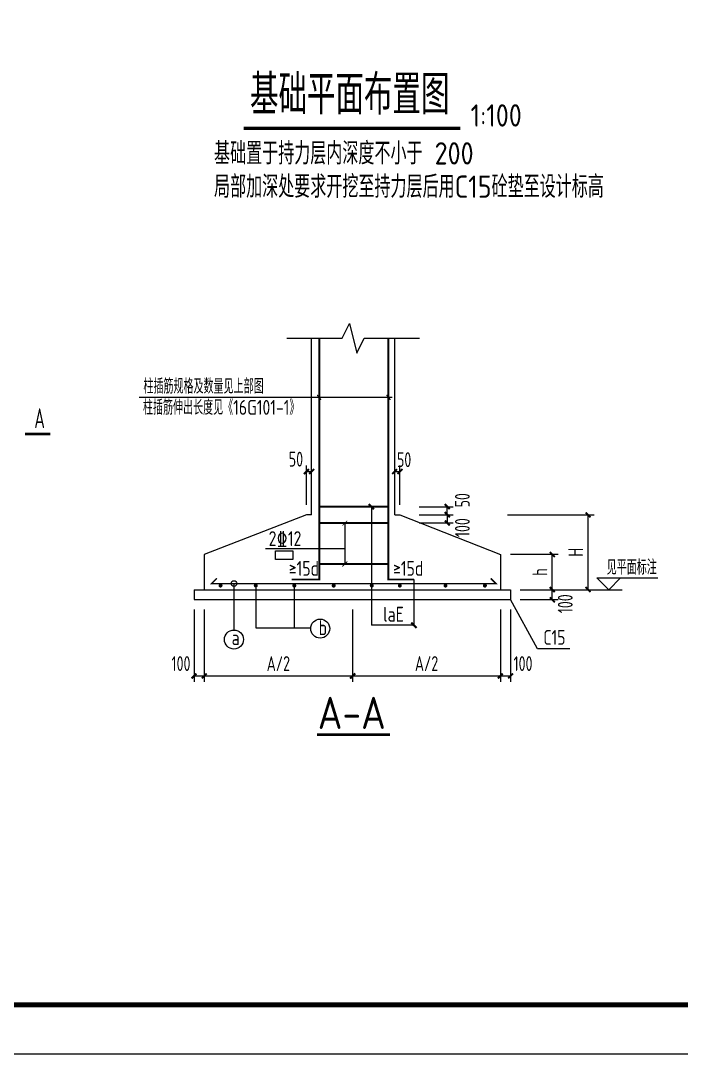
# Model space of a CAD drawing. Extents: x -25044 to 4269, y -48463 to -12228.
# Drawn here: x -13417.4 to -13283.9, y -24537.6 to -24328.8 of the extents above; entities that cross this region are included whole.
import ezdxf

# ---------------------------------------------------------------- set-up
doc = ezdxf.new("R2010")
doc.units = 0
doc.header["$LTSCALE"] = 2000
doc.header["$MEASUREMENT"] = 0
doc.layers.get('0').update_dxf_attribs({"linetype": 'CONTINUOUS'})
doc.layers.get('DEFPOINTS').update_dxf_attribs({"linetype": 'CONTINUOUS'})
for name, color, linetype in [('dim', 7, 'CONTINUOUS'), ('LAYER1', 94, 'CONTINUOUS'), ('NUM', 7, 'CONTINUOUS'), ('PUB_DIM', 3, 'CONTINUOUS'), ('PUB_TEXT', 7, 'CONTINUOUS'), ('REIN', 1, 'CONTINUOUS'), ('TEXT', 7, 'CONTINUOUS'), ('THIN', 7, 'CONTINUOUS'), ('尺寸标注', 7, 'CONTINUOUS'), ('文字', 11, 'CONTINUOUS'), ('标注尺寸', 253, 'CONTINUOUS'), ('独立基础', 2, 'CONTINUOUS'), ('钢筋线', 1, 'CONTINUOUS')]:
    doc.layers.add(name, color=color, linetype=linetype)
doc.styles.add('GBHZ', font='gbenor.shx', dxfattribs={"width": 0.8, "bigfont": 'gbcbig.shx'})
doc.dimstyles.new('Y100', dxfattribs={"dimscale": 0, "dimtxt": 3, "dimasz": 0.01, "dimexe": 1.2, "dimexo": 2, "dimgap": 1, "dimtad": 1, "dimdec": 0, "dimlfac": 100, "dimzin": 0, "dimdsep": 46, "dimtxsty": 'GBHZ', "dimblk": 'DX', "dimcen": 0.09, "dimdle": 1, "dimclrd": 7, "dimclre": 7, "dimclrt": 7, "dimadec": 0, "dimazin": 0, "dimtfac": 1, "dimtdec": 0, "dimtix": 1, "dimtmove": 2, "dimatfit": 3, "dimldrblk": 'DX', "dimfxl": 0, "dimtolj": 1, "dimtzin": 0, "dimarcsym": 0})

# ---------------------------------------------------------------- blocks, each defined once
blk = doc.blocks.new('DX')
at = {"color": 0, "linetype": 'ByBlock', "const_width": 40}
blk.add_lwpolyline([(-54, -51), (46, 49)], dxfattribs=at)
blk = doc.blocks.new('*D38')
at = {"layer": 'DEFPOINTS', "color": 0, "ltscale": 0.1, "transparency": 16777216}
for p in [(-13320.44, -24445.71), (-13318.44, -24445.71), (-13318.44, -24461.13)]:
    blk.add_point(p, dxfattribs=at)
at = {"layer": 'dim', "color": 7, "lineweight": -2, "ltscale": 0.1, "transparency": 16777216}
for p, q in [((-13320.44, -24447.71), (-13320.44, -24462.33)), ((-13318.44, -24447.71), (-13318.44, -24462.33)), ((-13320.45, -24461.13), (-13320.46, -24461.13)), ((-13320.44, -24461.13), (-13318.44, -24461.13)), ((-13318.43, -24461.13), (-13318.42, -24461.13))]:
    blk.add_line(p, q, dxfattribs=at)
at = {"layer": 'dim', "color": 7, "lineweight": -2, "ltscale": 0.1, "transparency": 16777216, "xscale": 0.01, "yscale": 0.01, "zscale": 0.01}
blk.add_blockref('DX', (-13320.44, -24461.13), dxfattribs=at)
at = {"layer": 'dim', "color": 7, "lineweight": -2, "ltscale": 0.1, "transparency": 16777216, "xscale": 0.01, "yscale": 0.01, "zscale": 0.01, "rotation": 180}
blk.add_blockref('DX', (-13318.44, -24461.13), dxfattribs=at)
at = {"layer": 'dim', "color": 7, "ltscale": 0.1, "transparency": 16777216, "insert": (-13315.89, -24458.63), "char_height": 3, "attachment_point": 5, "style": 'GBHZ'}
blk.add_mtext('\\A1;100', dxfattribs=at)
blk = doc.blocks.new('*D39')
at = {"layer": 'DEFPOINTS', "color": 0, "ltscale": 0.1, "transparency": 16777216}
for p in [(-13382.32, -24445.71), (-13380.32, -24445.71), (-13380.32, -24461.13)]:
    blk.add_point(p, dxfattribs=at)
at = {"layer": 'dim', "color": 7, "lineweight": -2, "ltscale": 0.1, "transparency": 16777216}
for p, q in [((-13382.32, -24447.71), (-13382.32, -24462.33)), ((-13380.32, -24447.71), (-13380.32, -24462.33)), ((-13382.33, -24461.13), (-13382.34, -24461.13)), ((-13382.32, -24461.13), (-13380.32, -24461.13)), ((-13380.31, -24461.13), (-13380.3, -24461.13))]:
    blk.add_line(p, q, dxfattribs=at)
at = {"layer": 'dim', "color": 7, "lineweight": -2, "ltscale": 0.1, "transparency": 16777216, "xscale": 0.01, "yscale": 0.01, "zscale": 0.01}
blk.add_blockref('DX', (-13382.32, -24461.13), dxfattribs=at)
at = {"layer": 'dim', "color": 7, "lineweight": -2, "ltscale": 0.1, "transparency": 16777216, "xscale": 0.01, "yscale": 0.01, "zscale": 0.01, "rotation": 180}
blk.add_blockref('DX', (-13380.32, -24461.13), dxfattribs=at)
at = {"layer": 'dim', "color": 7, "ltscale": 0.1, "transparency": 16777216, "insert": (-13384.98, -24458.63), "char_height": 3, "attachment_point": 5, "style": 'GBHZ'}
blk.add_mtext('\\A1;100', dxfattribs=at)
blk = doc.blocks.new('*D40')
at = {"layer": 'DEFPOINTS', "color": 0, "ltscale": 0.1, "transparency": 16777216}
for p in [(-13380.32, -24445.71), (-13350.31, -24445.71), (-13350.31, -24461.13)]:
    blk.add_point(p, dxfattribs=at)
at = {"layer": 'dim', "color": 7, "lineweight": -2, "ltscale": 0.1, "transparency": 16777216}
for p, q in [((-13380.32, -24447.71), (-13380.32, -24462.33)), ((-13350.31, -24447.71), (-13350.31, -24462.33)), ((-13380.31, -24461.13), (-13350.32, -24461.13))]:
    blk.add_line(p, q, dxfattribs=at)
at = {"layer": 'dim', "color": 7, "lineweight": -2, "ltscale": 0.1, "transparency": 16777216, "xscale": 0.01, "yscale": 0.01, "zscale": 0.01, "rotation": 180}
blk.add_blockref('DX', (-13380.32, -24461.13), dxfattribs=at)
at = {"layer": 'dim', "color": 7, "lineweight": -2, "ltscale": 0.1, "transparency": 16777216, "xscale": 0.01, "yscale": 0.01, "zscale": 0.01}
blk.add_blockref('DX', (-13350.31, -24461.13), dxfattribs=at)
at = {"layer": 'dim', "color": 7, "ltscale": 0.1, "transparency": 16777216, "insert": (-13365.31, -24458.63), "char_height": 3, "attachment_point": 5, "style": 'GBHZ'}
blk.add_mtext('\\A1;A/2', dxfattribs=at)
blk = doc.blocks.new('*D41')
at = {"layer": 'DEFPOINTS', "color": 0, "ltscale": 0.1, "transparency": 16777216}
for p in [(-13350.31, -24445.71), (-13320.44, -24445.71), (-13320.44, -24461.13)]:
    blk.add_point(p, dxfattribs=at)
at = {"layer": 'dim', "color": 7, "lineweight": -2, "ltscale": 0.1, "transparency": 16777216}
for p, q in [((-13350.31, -24447.71), (-13350.31, -24462.33)), ((-13320.44, -24447.71), (-13320.44, -24462.33)), ((-13350.3, -24461.13), (-13320.45, -24461.13))]:
    blk.add_line(p, q, dxfattribs=at)
at = {"layer": 'dim', "color": 7, "lineweight": -2, "ltscale": 0.1, "transparency": 16777216, "xscale": 0.01, "yscale": 0.01, "zscale": 0.01, "rotation": 180}
blk.add_blockref('DX', (-13350.31, -24461.13), dxfattribs=at)
at = {"layer": 'dim', "color": 7, "lineweight": -2, "ltscale": 0.1, "transparency": 16777216, "xscale": 0.01, "yscale": 0.01, "zscale": 0.01}
blk.add_blockref('DX', (-13320.44, -24461.13), dxfattribs=at)
at = {"layer": 'dim', "color": 7, "ltscale": 0.1, "transparency": 16777216, "insert": (-13335.37, -24458.63), "char_height": 3, "attachment_point": 5, "style": 'GBHZ'}
blk.add_mtext('\\A1;A/2', dxfattribs=at)
blk = doc.blocks.new('*D42')
at = {"layer": 'DEFPOINTS', "color": 0, "ltscale": 0.1, "transparency": 16777216}
for p in [(-13321.02, -24428.56), (-13302.75, -24428.56), (-13318.44, -24443.71)]:
    blk.add_point(p, dxfattribs=at)
at = {"layer": 'dim', "color": 7, "lineweight": -2, "ltscale": 0.1, "transparency": 16777216}
for p, q in [((-13319.02, -24428.56), (-13301.55, -24428.56)), ((-13302.75, -24443.7), (-13302.75, -24428.57)), ((-13316.44, -24443.71), (-13301.55, -24443.71))]:
    blk.add_line(p, q, dxfattribs=at)
at = {"layer": 'dim', "color": 7, "lineweight": -2, "ltscale": 0.1, "transparency": 16777216, "xscale": 0.01, "yscale": 0.01, "zscale": 0.01}
for p, rotation in [((-13302.75, -24428.56), 90), ((-13302.75, -24443.71), 270)]:
    blk.add_blockref('DX', p, dxfattribs=dict(at, rotation=rotation))
at = {"layer": 'dim', "color": 7, "ltscale": 0.1, "transparency": 16777216, "insert": (-13305.25, -24436.14), "char_height": 3, "attachment_point": 5, "rotation": 90, "style": 'GBHZ'}
blk.add_mtext('\\A1;H', dxfattribs=at)
blk = doc.blocks.new('*D43')
at = {"layer": 'DEFPOINTS', "color": 0, "ltscale": 0.1, "transparency": 16777216}
for p in [(-13318.44, -24443.71), (-13309.98, -24443.71), (-13318.44, -24445.71)]:
    blk.add_point(p, dxfattribs=at)
at = {"layer": 'dim', "color": 7, "lineweight": -2, "ltscale": 0.1, "transparency": 16777216}
for p, q in [((-13316.44, -24443.71), (-13308.78, -24443.71)), ((-13309.98, -24443.7), (-13309.98, -24443.69)), ((-13309.98, -24445.71), (-13309.98, -24443.71)), ((-13316.44, -24445.71), (-13308.78, -24445.71)), ((-13309.98, -24445.72), (-13309.98, -24445.73))]:
    blk.add_line(p, q, dxfattribs=at)
at = {"layer": 'dim', "color": 7, "lineweight": -2, "ltscale": 0.1, "transparency": 16777216, "xscale": 0.01, "yscale": 0.01, "zscale": 0.01}
for p, rotation in [((-13309.98, -24443.71), 270), ((-13309.98, -24445.71), 90)]:
    blk.add_blockref('DX', p, dxfattribs=dict(at, rotation=rotation))
at = {"layer": 'dim', "color": 7, "ltscale": 0.1, "transparency": 16777216, "insert": (-13307.36, -24446.55), "char_height": 3, "attachment_point": 5, "rotation": 90, "style": 'GBHZ'}
blk.add_mtext('\\A1;100', dxfattribs=at)
blk = doc.blocks.new('*D44')
at = {"layer": 'DEFPOINTS', "color": 0, "ltscale": 0.1, "transparency": 16777216}
for p in [(-13320.44, -24436.56), (-13309.98, -24436.56), (-13318.44, -24443.71)]:
    blk.add_point(p, dxfattribs=at)
at = {"layer": 'dim', "color": 7, "lineweight": -2, "ltscale": 0.1, "transparency": 16777216}
for p, q in [((-13318.44, -24436.56), (-13308.78, -24436.56)), ((-13309.98, -24443.7), (-13309.98, -24436.57)), ((-13316.44, -24443.71), (-13308.78, -24443.71))]:
    blk.add_line(p, q, dxfattribs=at)
at = {"layer": 'dim', "color": 7, "lineweight": -2, "ltscale": 0.1, "transparency": 16777216, "xscale": 0.01, "yscale": 0.01, "zscale": 0.01}
for p, rotation in [((-13309.98, -24436.56), 90), ((-13309.98, -24443.71), 270)]:
    blk.add_blockref('DX', p, dxfattribs=dict(at, rotation=rotation))
at = {"layer": 'dim', "color": 7, "ltscale": 0.1, "transparency": 16777216, "insert": (-13312.48, -24440.14), "char_height": 3, "attachment_point": 5, "rotation": 90, "style": 'GBHZ'}
blk.add_mtext('\\A1;h', dxfattribs=at)
blk = doc.blocks.new('*D45')
at = {"layer": 'DEFPOINTS', "color": 0, "ltscale": 0.1, "transparency": 16777216}
for p in [(-13358.61, -24419.84), (-13359.61, -24428.56), (-13358.61, -24428.56)]:
    blk.add_point(p, dxfattribs=at)
at = {"layer": 'dim', "color": 7, "lineweight": -2, "ltscale": 0.1, "transparency": 16777216}
for p, q in [((-13359.61, -24426.56), (-13359.61, -24418.64)), ((-13358.61, -24426.56), (-13358.61, -24418.64)), ((-13359.62, -24419.84), (-13359.63, -24419.84)), ((-13359.61, -24419.84), (-13358.61, -24419.84)), ((-13358.6, -24419.84), (-13358.59, -24419.84))]:
    blk.add_line(p, q, dxfattribs=at)
at = {"layer": 'dim', "color": 7, "lineweight": -2, "ltscale": 0.1, "transparency": 16777216, "xscale": 0.01, "yscale": 0.01, "zscale": 0.01}
blk.add_blockref('DX', (-13359.61, -24419.84), dxfattribs=at)
at = {"layer": 'dim', "color": 7, "lineweight": -2, "ltscale": 0.1, "transparency": 16777216, "xscale": 0.01, "yscale": 0.01, "zscale": 0.01, "rotation": 180}
blk.add_blockref('DX', (-13358.61, -24419.84), dxfattribs=at)
at = {"layer": 'dim', "color": 7, "ltscale": 0.1, "transparency": 16777216, "insert": (-13361.76, -24417.34), "char_height": 3, "attachment_point": 5, "style": 'GBHZ'}
blk.add_mtext('\\A1;50', dxfattribs=at)
blk = doc.blocks.new('*D46')
at = {"layer": 'DEFPOINTS', "color": 0, "ltscale": 0.1, "transparency": 16777216}
for p in [(-13340.79, -24419.84), (-13341.79, -24428.56), (-13340.79, -24428.56)]:
    blk.add_point(p, dxfattribs=at)
at = {"layer": 'dim', "color": 7, "lineweight": -2, "ltscale": 0.1, "transparency": 16777216}
for p, q in [((-13341.79, -24426.56), (-13341.79, -24418.64)), ((-13340.79, -24426.56), (-13340.79, -24418.64)), ((-13341.8, -24419.84), (-13341.81, -24419.84)), ((-13341.79, -24419.84), (-13340.79, -24419.84)), ((-13340.78, -24419.84), (-13340.77, -24419.84))]:
    blk.add_line(p, q, dxfattribs=at)
at = {"layer": 'dim', "color": 7, "lineweight": -2, "ltscale": 0.1, "transparency": 16777216, "xscale": 0.01, "yscale": 0.01, "zscale": 0.01}
blk.add_blockref('DX', (-13341.79, -24419.84), dxfattribs=at)
at = {"layer": 'dim', "color": 7, "lineweight": -2, "ltscale": 0.1, "transparency": 16777216, "xscale": 0.01, "yscale": 0.01, "zscale": 0.01, "rotation": 180}
blk.add_blockref('DX', (-13340.79, -24419.84), dxfattribs=at)
at = {"layer": 'dim', "color": 7, "ltscale": 0.1, "transparency": 16777216, "insert": (-13339.91, -24417.44), "char_height": 3, "attachment_point": 5, "style": 'GBHZ'}
blk.add_mtext('\\A1;50', dxfattribs=at)
blk = doc.blocks.new('*D47')
at = {"layer": 'DEFPOINTS', "color": 0, "ltscale": 0.1, "transparency": 16777216}
for p in [(-13338.88, -24428.56), (-13338.88, -24430.19), (-13331.19, -24430.19)]:
    blk.add_point(p, dxfattribs=at)
at = {"layer": 'dim', "color": 7, "lineweight": -2, "ltscale": 0.1, "transparency": 16777216}
for p, q in [((-13336.88, -24428.56), (-13329.99, -24428.56)), ((-13331.19, -24428.55), (-13331.19, -24428.54)), ((-13331.19, -24428.56), (-13331.19, -24430.19)), ((-13336.88, -24430.19), (-13329.99, -24430.19)), ((-13331.19, -24430.2), (-13331.19, -24430.21))]:
    blk.add_line(p, q, dxfattribs=at)
at = {"layer": 'dim', "color": 7, "lineweight": -2, "ltscale": 0.1, "transparency": 16777216, "xscale": 0.01, "yscale": 0.01, "zscale": 0.01}
for p, rotation in [((-13331.19, -24428.56), 270), ((-13331.19, -24430.19), 90)]:
    blk.add_blockref('DX', p, dxfattribs=dict(at, rotation=rotation))
at = {"layer": 'dim', "color": 7, "ltscale": 0.1, "transparency": 16777216, "insert": (-13328.14, -24431.17), "char_height": 3, "attachment_point": 5, "rotation": 90, "style": 'GBHZ'}
blk.add_mtext('\\A1;100', dxfattribs=at)
blk = doc.blocks.new('_ARCHTICK')
at = {"color": 0, "linetype": 'ByBlock', "ltscale": 0.1, "const_width": 0.15}
blk.add_lwpolyline([(-0.5, -0.5), (0.5, 0.5)], dxfattribs=at)
blk = doc.blocks.new('JT')
at = {"color": 3}
blk.add_line((-20, 0), (20, 0), dxfattribs=at)
at = {"color": 3, "const_width": 40}
blk.add_lwpolyline([(-53, -53), (53, 53)], dxfattribs=at)
blk = doc.blocks.new('*D48')
at = {"layer": 'DEFPOINTS', "color": 0, "ltscale": 0.1, "transparency": 16777216}
for p in [(-13338.88, -24426.94), (-13331.19, -24426.94), (-13338.88, -24428.56)]:
    blk.add_point(p, dxfattribs=at)
at = {"layer": 'dim', "color": 7, "lineweight": -2, "ltscale": 0.1, "transparency": 16777216}
for p, q in [((-13336.88, -24426.94), (-13329.99, -24426.94)), ((-13331.19, -24426.93), (-13331.19, -24426.92)), ((-13331.19, -24428.56), (-13331.19, -24426.94)), ((-13336.88, -24428.56), (-13329.99, -24428.56)), ((-13331.19, -24428.57), (-13331.19, -24428.58))]:
    blk.add_line(p, q, dxfattribs=at)
at = {"layer": 'dim', "color": 7, "lineweight": -2, "ltscale": 0.1, "transparency": 16777216, "xscale": 0.01, "yscale": 0.01, "zscale": 0.01}
for p, rotation in [((-13331.19, -24426.94), 270), ((-13331.19, -24428.56), 90)]:
    blk.add_blockref('DX', p, dxfattribs=dict(at, rotation=rotation))
at = {"layer": 'dim', "color": 7, "ltscale": 0.1, "transparency": 16777216, "insert": (-13328.14, -24425.64), "char_height": 3, "attachment_point": 5, "rotation": 90, "style": 'GBHZ'}
blk.add_mtext('\\A1;50', dxfattribs=at)

msp = doc.modelspace()

# ---------------------------------------------------------------- linework, layer by layer
msp.add_line((-12717.322, -24537.563), (-13558.322, -24537.563))
at = {"color": 0, "const_width": 1}
msp.add_lwpolyline([(-12727.322, -24527.563), (-13533.322, -24527.563), (-13533.322, -23953.563), (-12727.322, -23953.563)], close=True, dxfattribs=at)
at = {"const_width": 0.667}
msp.add_lwpolyline([(-13372.307, -24350.483), (-13328.542, -24350.483)], dxfattribs=at)
at = {"layer": 'LAYER1'}
for centre in [(-13356.861, -24451.567), (-13374.278, -24453.775)]:
    msp.add_circle(centre, 1.92, dxfattribs=at)
at = {"layer": 'PUB_DIM', "color": 7}
for p, q in [((-13351.893, -24430.249), (-13351.893, -24438.526)), ((-13367.922, -24435.395), (-13351.893, -24435.395))]:
    msp.add_line(p, q, dxfattribs=at)
at = {"layer": 'PUB_DIM'}
for p, q in [((-13300.981, -24441.315), (-13288.688, -24441.315)), ((-13298.581, -24443.715), (-13300.981, -24441.315)), ((-13296.181, -24441.315), (-13298.581, -24443.715)), ((-13374.278, -24442.471), (-13374.278, -24451.855)), ((-13369.873, -24443.322), (-13369.873, -24451.431)), ((-13362.097, -24443.322), (-13362.097, -24451.431)), ((-13307.23, -24443.715), (-13295.861, -24443.715)), ((-13312.942, -24455.621), (-13318.439, -24445.715)), ((-13369.873, -24451.431), (-13358.776, -24451.431)), ((-13306.434, -24455.621), (-13312.942, -24455.621))]:
    msp.add_line(p, q, dxfattribs=at)
for points, const_width in [([(-13357.463, -24404.373), (-13356.68, -24405.351)], 0.24), ([(-13343.453, -24404.373), (-13342.67, -24405.351)], 0.24), ([(-13416.466, -24412.254), (-13411.359, -24412.254)], 0.48)]:
    msp.add_lwpolyline(points, dxfattribs=dict(at, const_width=const_width))
at = {"layer": 'PUB_DIM', "color": 7}
msp.add_lwpolyline([(-13365.916, -24435.877), (-13362.409, -24435.877), (-13362.409, -24437.601), (-13365.916, -24437.601)], close=True, dxfattribs=at)
at = {"layer": 'PUB_TEXT', "const_width": 0.5}
msp.add_lwpolyline([(-13357.493, -24472.987), (-13342.742, -24472.987)], dxfattribs=at)
at = {"layer": 'REIN', "const_width": 0.3}
msp.add_lwpolyline([(-13377.733, -24441.41), (-13378.794, -24442.471), (-13321.362, -24442.471), (-13322.423, -24441.41)], dxfattribs=at)
at = {"layer": 'TEXT'}
msp.add_circle((-13374.278, -24442.471), 0.569, dxfattribs=at)
at = {"layer": 'THIN'}
for p, q in [((-13352.449, -24392.926), (-13350.949, -24389.926)), ((-13350.949, -24389.926), (-13349.449, -24395.926)), ((-13363.609, -24392.926), (-13352.449, -24392.926)), ((-13349.449, -24395.926), (-13347.949, -24392.926)), ((-13347.949, -24392.926), (-13336.789, -24392.926))]:
    msp.add_line(p, q, dxfattribs=at)
at = {"layer": '尺寸标注', "color": 3}
for p, q in [((-13346.49, -24426.942), (-13346.49, -24450.89)), ((-13337.927, -24441.648), (-13337.927, -24450.89)), ((-13337.927, -24450.89), (-13346.49, -24450.89))]:
    msp.add_line(p, q, dxfattribs=at)
at = {"layer": '独立基础'}
for p, q in [((-13358.609, -24428.565), (-13358.609, -24392.926)), ((-13341.789, -24428.565), (-13341.789, -24392.926)), ((-13342.316, -24404.9), (-13393.449, -24404.9)), ((-13359.609, -24428.565), (-13380.319, -24436.565)), ((-13358.609, -24428.565), (-13359.609, -24428.565)), ((-13341.789, -24428.565), (-13340.789, -24428.565)), ((-13340.789, -24428.565), (-13320.439, -24436.565)), ((-13380.319, -24436.565), (-13380.319, -24443.715)), ((-13320.439, -24436.565), (-13320.439, -24443.715)), ((-13382.319, -24443.715), (-13318.439, -24443.715)), ((-13382.319, -24443.715), (-13382.319, -24445.715)), ((-13318.439, -24443.715), (-13318.439, -24445.715)), ((-13382.319, -24445.715), (-13318.439, -24445.715))]:
    msp.add_line(p, q, dxfattribs=at)
at = {"layer": '钢筋线', "const_width": 0.4}
for points in [[(-13362.611, -24441.648), (-13357.041, -24441.648), (-13357.041, -24392.926)], [(-13337.927, -24441.648), (-13343.11, -24441.648), (-13343.11, -24392.926)], [(-13357.041, -24426.942), (-13343.155, -24426.942)], [(-13357.041, -24430.249), (-13343.155, -24430.249)], [(-13357.041, -24438.526), (-13343.11, -24438.526)]]:
    msp.add_lwpolyline(points, dxfattribs=at)
for points in [[(-13377.193, -24442.882, -1), (-13376.793, -24442.882, -1), (-13377.193, -24442.882)], [(-13370.073, -24442.882, -1), (-13369.673, -24442.882, -1), (-13370.073, -24442.882)], [(-13362.297, -24442.882, -1), (-13361.897, -24442.882, -1), (-13362.297, -24442.882)], [(-13354.334, -24442.882, -1), (-13353.934, -24442.882, -1), (-13354.334, -24442.882)], [(-13346.643, -24442.882, -1), (-13346.243, -24442.882, -1), (-13346.643, -24442.882)], [(-13340.973, -24442.882, -1), (-13340.573, -24442.882, -1), (-13340.973, -24442.882)], [(-13331.747, -24442.882, -1), (-13331.347, -24442.882, -1), (-13331.747, -24442.882)], [(-13323.784, -24442.882, -1), (-13323.384, -24442.882, -1), (-13323.784, -24442.882)]]:
    msp.add_lwpolyline(points, format="xyb", dxfattribs=at)

# ---------------------------------------------------------------- block references
at = {"layer": 'PUB_DIM', "color": 7}
for p in [(-13351.893, -24430.249), (-13351.893, -24438.526)]:
    msp.add_blockref('_ARCHTICK', p, dxfattribs=at)
at = {"layer": '尺寸标注', "color": 3, "xscale": -0.01000000000931323, "yscale": 0.01000000000931323, "zscale": 0.01, "rotation": 180}
for p in [(-13346.53, -24426.942), (-13337.927, -24450.89)]:
    msp.add_blockref('JT', p, dxfattribs=at)

# ---------------------------------------------------------------- texts
at = {"ltscale": 2, "style": 'GBHZ'}
msp.add_text('1:100', height=4.5, rotation=0.20444, dxfattribs=at).set_placement((-13326.466, -24350.178))
at = {"style": 'GBHZ'}
for s, p in [('基础置于持力层内深度不小于 200', (-13378.304, -24357.817)), ('局部加深处要求开挖至持力层后用C15砼垫至设计标高', (-13378.304, -24364.545))]:
    msp.add_text(s, height=4.5, dxfattribs=at).set_placement(p)
at = {"layer": 'NUM', "style": 'GBHZ'}
msp.add_text('基础平面布置图', height=8, dxfattribs=at).set_placement((-13371.053, -24347.71))
at = {"layer": 'PUB_DIM', "color": 7, "style": 'GBHZ', "width": 0.9}
for s, p in [('柱插筋规格及数量见上部图', (-13392.573, -24404.106, -30)), ('柱插筋伸出长度见《16G101-1》', (-13392.667, -24408.382, -30)), ('2%%13212', (-13367.273, -24434.887)), ('≥15d', (-13363.195, -24440.903)), ('≥15d', (-13342.132, -24440.903))]:
    msp.add_text(s, height=3, dxfattribs=at).set_placement(p)
at = {"layer": 'TEXT', "style": 'GBHZ'}
for s, height, width, p in [('A', 4, 0.7, (-13414.619, -24411.074)), ('见平面标注', 3, 0.9, (-13298.984, -24440.667)), ('b', 3, 0.9, (-13357.174, -24452.895)), ('C15', 3, 0.9, (-13311.783, -24454.842)), ('a', 3, 0.9, (-13374.75, -24454.903))]:
    msp.add_text(s, height=height, dxfattribs=dict(at, width=width)).set_placement(p)
at = {"layer": '文字', "color": 6, "style": 'GBHZ'}
msp.add_text('A-A', height=6.5, dxfattribs=at).set_placement((-13357.351, -24471.838, -24.954))
at = {"layer": '标注尺寸', "style": 'GBHZ', "width": 0.9}
msp.add_text('laE', height=3, dxfattribs=at).set_placement((-13344.147, -24450.164))

# ---------------------------------------------------------------- dimensions: what is measured, and where the dimension line sits
at = {"layer": 'dim', "ltscale": 0.1}
for base, p1, p2, text, picture, middle in [((-13358.609, -24419.839), (-13359.609, -24428.565), (-13358.609, -24428.565), '50', '*D45', (-13361.759, -24417.339)), ((-13340.789, -24419.839), (-13341.789, -24428.565), (-13340.789, -24428.565), '50', '*D46', (-13339.908, -24417.439)), ((-13380.319, -24461.128), (-13382.319, -24445.715), (-13380.319, -24445.715), '100', '*D39', (-13384.985, -24458.628)), ((-13318.439, -24461.128), (-13320.439, -24445.715), (-13318.439, -24445.715), '100', '*D38', (-13315.889, -24458.628))]:
    dim = msp.add_linear_dim(base=base, p1=p1, p2=p2, text=text, dimstyle='Y100', override={"dimscale": 1}, dxfattribs=at)
    dim.commit()
    dim.dimension.update_dxf_attribs({"geometry": picture, "text_midpoint": middle, "dimtype": 160})
for base, p1, p2, angle, text, picture, middle in [((-13331.19, -24426.942), (-13338.883, -24428.565), (-13338.883, -24426.942), 90, '50', '*D48', (-13328.136, -24425.642)), ((-13331.19, -24430.187), (-13338.883, -24428.565), (-13338.883, -24430.187), 270, '100', '*D47', (-13328.136, -24431.171)), ((-13309.982, -24443.715), (-13318.439, -24445.715), (-13318.439, -24443.715), 90, '100', '*D43', (-13307.361, -24446.55))]:
    dim = msp.add_linear_dim(base=base, p1=p1, p2=p2, angle=angle, text=text, dimstyle='Y100', override={"dimscale": 1}, dxfattribs=at)
    dim.commit()
    dim.dimension.update_dxf_attribs({"geometry": picture, "text_midpoint": middle, "dimtype": 160})
for base, p2, text, picture, middle in [((-13302.745, -24428.565), (-13321.018, -24428.565), 'H', '*D42', (-13305.245, -24436.14)), ((-13309.982, -24436.565), (-13320.439, -24436.565), 'h', '*D44', (-13312.482, -24440.14))]:
    dim = msp.add_linear_dim(base=base, p1=(-13318.439, -24443.715), p2=p2, angle=90, text=text, dimstyle='Y100', override={"dimscale": 1}, dxfattribs=at)
    dim.commit()
    dim.dimension.update_dxf_attribs({"geometry": picture, "text_midpoint": middle})
for base, p1, p2, picture, middle in [((-13350.309, -24461.128), (-13380.319, -24445.715), (-13350.309, -24445.715), '*D40', (-13365.314, -24458.628)), ((-13320.439, -24461.128), (-13350.309, -24445.715), (-13320.439, -24445.715), '*D41', (-13335.374, -24458.628))]:
    dim = msp.add_linear_dim(base=base, p1=p1, p2=p2, text='A/2', dimstyle='Y100', override={"dimscale": 1}, dxfattribs=at)
    dim.commit()
    dim.dimension.update_dxf_attribs({"geometry": picture, "text_midpoint": middle})

doc.saveas('drawing.dxf')
